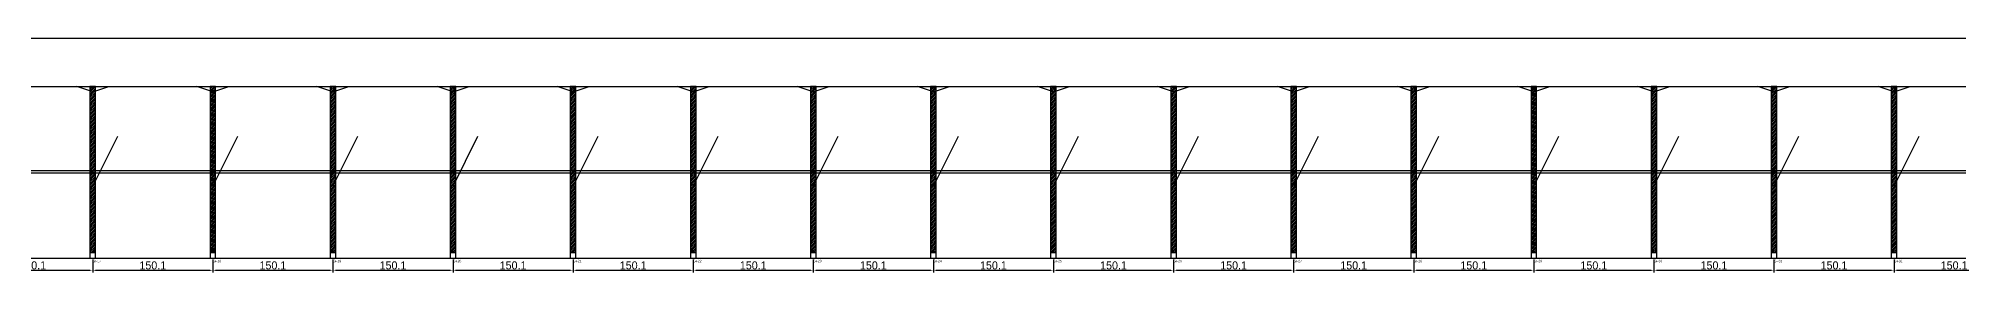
# Model space of a CAD drawing. Header units: metres. Extents: x -30 to 9695, y -25 to 308.
# Drawn here: x 2363 to 4763, y -25 to 268 of the extents above; entities that cross this region are included whole.
import ezdxf

# ---------------------------------------------------------------- set-up
doc = ezdxf.new("R2010")
doc.units = ezdxf.units.M
for name, color, linetype in [('BARRA_ANCORAGEM', 1, 'Continuous'), ('COTA', 241, 'Continuous'), ('GARFOS OK', 3, 'Continuous'), ('NOME DA VIGA', 6, 'Continuous'), ('SARR_7x7', 40, 'Continuous'), ('TIRAS REESCORAMENTO', 252, 'Continuous'), ('VIGAS', 3, 'Continuous')]:
    doc.layers.add(name, color=color, linetype=linetype)
doc.dimstyles.new('EZ DXF', dxfattribs={"dimtxt": 10, "dimasz": 3.5, "dimexe": 3, "dimexo": 1.5, "dimgap": 1, "dimtad": 1, "dimdec": 1, "dimdsep": 46, "dimcen": 2.5, "dimazin": 3, "dimtfac": 1, "dimtmove": 0, "dimatfit": 3})

msp = doc.modelspace()

# ---------------------------------------------------------------- hatches: boundary and pattern name
at = {"layer": 'COTA'}
h = msp.add_hatch(dxfattribs=at)
h.set_pattern_fill('ANSI31', scale=0.5)
h.paths.add_polyline_path([(2427.72, 0), (2434.72, 0), (2434.72, 208), (2427.72, 208)])
h = msp.add_hatch(dxfattribs=at)
h.set_pattern_fill('ANSI31', scale=0.5)
h.paths.add_polyline_path([(2577.8, 0), (2584.8, 0), (2584.8, 208), (2577.8, 208)])
h = msp.add_hatch(dxfattribs=at)
h.set_pattern_fill('ANSI31', scale=0.5)
h.paths.add_polyline_path([(2727.88, 0), (2734.88, 0), (2734.88, 208), (2727.88, 208)])
h = msp.add_hatch(dxfattribs=at)
h.set_pattern_fill('ANSI31', scale=0.5)
h.paths.add_polyline_path([(2877.95, 0), (2884.95, 0), (2884.95, 208), (2877.95, 208)])
h = msp.add_hatch(dxfattribs=at)
h.set_pattern_fill('ANSI31', scale=0.5)
h.paths.add_polyline_path([(3028.03, 0), (3035.03, 0), (3035.03, 208), (3028.03, 208)])
h = msp.add_hatch(dxfattribs=at)
h.set_pattern_fill('ANSI31', scale=0.5)
h.paths.add_polyline_path([(3178.11, 0), (3185.11, 0), (3185.11, 208), (3178.11, 208)])
h = msp.add_hatch(dxfattribs=at)
h.set_pattern_fill('ANSI31', scale=0.5)
h.paths.add_polyline_path([(3328.18, 0), (3335.18, 0), (3335.18, 208), (3328.18, 208)])
h = msp.add_hatch(dxfattribs=at)
h.set_pattern_fill('ANSI31', scale=0.5)
h.paths.add_polyline_path([(3478.26, 0), (3485.26, 0), (3485.26, 208), (3478.26, 208)])
h = msp.add_hatch(dxfattribs=at)
h.set_pattern_fill('ANSI31', scale=0.5)
h.paths.add_polyline_path([(3628.34, 0), (3635.34, 0), (3635.34, 208), (3628.34, 208)])
h = msp.add_hatch(dxfattribs=at)
h.set_pattern_fill('ANSI31', scale=0.5)
h.paths.add_polyline_path([(3778.41, 0), (3785.41, 0), (3785.41, 208), (3778.41, 208)])
h = msp.add_hatch(dxfattribs=at)
h.set_pattern_fill('ANSI31', scale=0.5)
h.paths.add_polyline_path([(3928.49, 0), (3935.49, 0), (3935.49, 208), (3928.49, 208)])
h = msp.add_hatch(dxfattribs=at)
h.set_pattern_fill('ANSI31', scale=0.5)
h.paths.add_polyline_path([(4078.57, 0), (4085.57, 0), (4085.57, 208), (4078.57, 208)])
h = msp.add_hatch(dxfattribs=at)
h.set_pattern_fill('ANSI31', scale=0.5)
h.paths.add_polyline_path([(4228.64, 0), (4235.64, 0), (4235.64, 208), (4228.64, 208)])
h = msp.add_hatch(dxfattribs=at)
h.set_pattern_fill('ANSI31', scale=0.5)
h.paths.add_polyline_path([(4378.72, 0), (4385.72, 0), (4385.72, 208), (4378.72, 208)])
h = msp.add_hatch(dxfattribs=at)
h.set_pattern_fill('ANSI31', scale=0.5)
h.paths.add_polyline_path([(4528.8, 0), (4535.8, 0), (4535.8, 208), (4528.8, 208)])
h = msp.add_hatch(dxfattribs=at)
h.set_pattern_fill('ANSI31', scale=0.5)
h.paths.add_polyline_path([(4678.87, 0), (4685.87, 0), (4685.87, 208), (4678.87, 208)])

# ---------------------------------------------------------------- linework, layer by layer
at = {"layer": 'BARRA_ANCORAGEM'}
for p, q in [((2431.22, 83.2), (2462.42, 145.6)), ((2581.3, 83.2), (2612.5, 145.6)), ((2731.38, 83.2), (2762.58, 145.6)), ((2881.45, 83.2), (2912.65, 145.6)), ((3031.53, 83.2), (3062.73, 145.6)), ((3181.61, 83.2), (3212.81, 145.6)), ((3331.68, 83.2), (3362.88, 145.6)), ((3481.76, 83.2), (3512.96, 145.6)), ((3631.84, 83.2), (3663.04, 145.6)), ((3781.91, 83.2), (3813.11, 145.6)), ((3931.99, 83.2), (3963.19, 145.6)), ((4082.07, 83.2), (4113.27, 145.6)), ((4232.14, 83.2), (4263.34, 145.6)), ((4382.22, 83.2), (4413.42, 145.6)), ((4532.3, 83.2), (4563.5, 145.6)), ((4682.37, 83.2), (4713.57, 145.6))]:
    msp.add_line(p, q, dxfattribs=at)
at = {"layer": 'GARFOS OK'}
for p, q in [((2431.22, 201), (2411.22, 208)), ((2411.22, 208), (2451.22, 208)), ((2431.22, 201), (2451.22, 208)), ((2581.3, 201), (2561.3, 208)), ((2561.3, 208), (2601.3, 208)), ((2581.3, 201), (2601.3, 208)), ((2731.38, 201), (2711.38, 208)), ((2711.38, 208), (2751.38, 208)), ((2731.38, 201), (2751.38, 208)), ((2881.45, 201), (2861.45, 208)), ((2861.45, 208), (2901.45, 208)), ((2881.45, 201), (2901.45, 208)), ((3031.53, 201), (3011.53, 208)), ((3011.53, 208), (3051.53, 208)), ((3031.53, 201), (3051.53, 208)), ((3181.61, 201), (3161.61, 208)), ((3161.61, 208), (3201.61, 208)), ((3181.61, 201), (3201.61, 208)), ((3331.68, 201), (3311.68, 208)), ((3311.68, 208), (3351.68, 208)), ((3331.68, 201), (3351.68, 208)), ((3481.76, 201), (3461.76, 208)), ((3461.76, 208), (3501.76, 208)), ((3481.76, 201), (3501.76, 208)), ((3631.84, 201), (3611.84, 208)), ((3611.84, 208), (3651.84, 208)), ((3631.84, 201), (3651.84, 208)), ((3781.91, 201), (3761.91, 208)), ((3761.91, 208), (3801.91, 208)), ((3781.91, 201), (3801.91, 208)), ((3931.99, 201), (3911.99, 208)), ((3911.99, 208), (3951.99, 208)), ((3931.99, 201), (3951.99, 208)), ((4082.07, 201), (4062.07, 208)), ((4062.07, 208), (4102.07, 208)), ((4082.07, 201), (4102.07, 208)), ((4232.14, 201), (4212.14, 208)), ((4212.14, 208), (4252.14, 208)), ((4232.14, 201), (4252.14, 208)), ((4382.22, 201), (4362.22, 208)), ((4362.22, 208), (4402.22, 208)), ((4382.22, 201), (4402.22, 208)), ((4532.3, 201), (4512.3, 208)), ((4512.3, 208), (4552.3, 208)), ((4532.3, 201), (4552.3, 208)), ((4682.37, 201), (4662.37, 208)), ((4662.37, 208), (4702.37, 208)), ((4682.37, 201), (4702.37, 208))]:
    msp.add_line(p, q, dxfattribs=at)
at = {"layer": 'GARFOS OK', "linetype": 'CONTINUOUS'}
msp.add_line((-30, -7), (9694.9, -7), dxfattribs=at)
at = {"layer": 'GARFOS OK'}
for points in [[(2427.72, 0), (2434.72, 0), (2434.72, 208), (2427.72, 208), (2427.72, 0)], [(2577.8, 0), (2584.8, 0), (2584.8, 208), (2577.8, 208), (2577.8, 0)], [(2727.88, 0), (2734.88, 0), (2734.88, 208), (2727.88, 208), (2727.88, 0)], [(2877.95, 0), (2884.95, 0), (2884.95, 208), (2877.95, 208), (2877.95, 0)], [(3028.03, 0), (3035.03, 0), (3035.03, 208), (3028.03, 208), (3028.03, 0)], [(3178.11, 0), (3185.11, 0), (3185.11, 208), (3178.11, 208), (3178.11, 0)], [(3328.18, 0), (3335.18, 0), (3335.18, 208), (3328.18, 208), (3328.18, 0)], [(3478.26, 0), (3485.26, 0), (3485.26, 208), (3478.26, 208), (3478.26, 0)], [(3628.34, 0), (3635.34, 0), (3635.34, 208), (3628.34, 208), (3628.34, 0)], [(3778.41, 0), (3785.41, 0), (3785.41, 208), (3778.41, 208), (3778.41, 0)], [(3928.49, 0), (3935.49, 0), (3935.49, 208), (3928.49, 208), (3928.49, 0)], [(4078.57, 0), (4085.57, 0), (4085.57, 208), (4078.57, 208), (4078.57, 0)], [(4228.64, 0), (4235.64, 0), (4235.64, 208), (4228.64, 208), (4228.64, 0)], [(4378.72, 0), (4385.72, 0), (4385.72, 208), (4378.72, 208), (4378.72, 0)], [(4528.8, 0), (4535.8, 0), (4535.8, 208), (4528.8, 208), (4528.8, 0)], [(4678.87, 0), (4685.87, 0), (4685.87, 208), (4678.87, 208), (4678.87, 0)]]:
    msp.add_lwpolyline(points, dxfattribs=at)
at = {"layer": 'SARR_7x7'}
for points in [[(2427.72, -7), (2434.72, -7), (2434.72, 0), (2427.72, 0), (2427.72, -7)], [(2577.8, -7), (2584.8, -7), (2584.8, 0), (2577.8, 0), (2577.8, -7)], [(2727.88, -7), (2734.88, -7), (2734.88, 0), (2727.88, 0), (2727.88, -7)], [(2877.95, -7), (2884.95, -7), (2884.95, 0), (2877.95, 0), (2877.95, -7)], [(3028.03, -7), (3035.03, -7), (3035.03, 0), (3028.03, 0), (3028.03, -7)], [(3178.11, -7), (3185.11, -7), (3185.11, 0), (3178.11, 0), (3178.11, -7)], [(3328.18, -7), (3335.18, -7), (3335.18, 0), (3328.18, 0), (3328.18, -7)], [(3478.26, -7), (3485.26, -7), (3485.26, 0), (3478.26, 0), (3478.26, -7)], [(3628.34, -7), (3635.34, -7), (3635.34, 0), (3628.34, 0), (3628.34, -7)], [(3778.41, -7), (3785.41, -7), (3785.41, 0), (3778.41, 0), (3778.41, -7)], [(3928.49, -7), (3935.49, -7), (3935.49, 0), (3928.49, 0), (3928.49, -7)], [(4078.57, -7), (4085.57, -7), (4085.57, 0), (4078.57, 0), (4078.57, -7)], [(4228.64, -7), (4235.64, -7), (4235.64, 0), (4228.64, 0), (4228.64, -7)], [(4378.72, -7), (4385.72, -7), (4385.72, 0), (4378.72, 0), (4378.72, -7)], [(4528.8, -7), (4535.8, -7), (4535.8, 0), (4528.8, 0), (4528.8, -7)], [(4678.87, -7), (4685.87, -7), (4685.87, 0), (4678.87, 0), (4678.87, -7)]]:
    msp.add_lwpolyline(points, dxfattribs=at)
at = {"layer": 'TIRAS REESCORAMENTO'}
for points in [[(2281.15, 100), (2431.22, 100), (2431.22, 102.5), (2281.15, 102.5), (2281.15, 100)], [(2431.22, 100), (2581.3, 100), (2581.3, 102.5), (2431.22, 102.5), (2431.22, 100)], [(2581.3, 100), (2731.38, 100), (2731.38, 102.5), (2581.3, 102.5), (2581.3, 100)], [(2731.38, 100), (2881.45, 100), (2881.45, 102.5), (2731.38, 102.5), (2731.38, 100)], [(2881.45, 100), (3031.53, 100), (3031.53, 102.5), (2881.45, 102.5), (2881.45, 100)], [(3031.53, 100), (3181.61, 100), (3181.61, 102.5), (3031.53, 102.5), (3031.53, 100)], [(3181.61, 100), (3331.68, 100), (3331.68, 102.5), (3181.61, 102.5), (3181.61, 100)], [(3331.68, 100), (3481.76, 100), (3481.76, 102.5), (3331.68, 102.5), (3331.68, 100)], [(3481.76, 100), (3631.84, 100), (3631.84, 102.5), (3481.76, 102.5), (3481.76, 100)], [(3631.84, 100), (3781.91, 100), (3781.91, 102.5), (3631.84, 102.5), (3631.84, 100)], [(3781.91, 100), (3931.99, 100), (3931.99, 102.5), (3781.91, 102.5), (3781.91, 100)], [(3931.99, 100), (4082.07, 100), (4082.07, 102.5), (3931.99, 102.5), (3931.99, 100)], [(4082.07, 100), (4232.14, 100), (4232.14, 102.5), (4082.07, 102.5), (4082.07, 100)], [(4232.14, 100), (4382.22, 100), (4382.22, 102.5), (4232.14, 102.5), (4232.14, 100)], [(4382.22, 100), (4532.3, 100), (4532.3, 102.5), (4382.22, 102.5), (4382.22, 100)], [(4532.3, 100), (4682.37, 100), (4682.37, 102.5), (4532.3, 102.5), (4532.3, 100)], [(4682.37, 100), (4832.45, 100), (4832.45, 102.5), (4682.37, 102.5), (4682.37, 100)]]:
    msp.add_lwpolyline(points, dxfattribs=at)
at = {"layer": 'VIGAS'}
msp.add_lwpolyline([(0, 208), (9664.9, 208), (9664.9, 268), (0, 268), (0, 208)], dxfattribs=at)

# ---------------------------------------------------------------- texts
at = {"layer": 'NOME DA VIGA'}
for s, p in [('GF17', (2431.22, -12)), ('GF18', (2581.3, -12)), ('GF19', (2731.38, -12)), ('GF20', (2881.45, -12)), ('GF21', (3031.53, -12)), ('GF22', (3181.61, -12)), ('GF23', (3331.68, -12)), ('GF24', (3481.76, -12)), ('GF25', (3631.84, -12)), ('GF26', (3781.91, -12)), ('GF27', (3931.99, -12)), ('GF28', (4082.07, -12)), ('GF29', (4232.14, -12)), ('GF30', (4382.22, -12)), ('GF31', (4532.3, -12)), ('GF32', (4682.37, -12))]:
    msp.add_text(s, height=3, dxfattribs=at).set_placement(p)

# ---------------------------------------------------------------- dimensions: what is measured, and where the dimension line sits
at = {"layer": 'COTA'}
for base, p1, p2 in [((2281.15, -22), (2281.15, -7), (2431.22, -7)), ((2431.22, -22), (2431.22, -7), (2581.3, -7)), ((2581.3, -22), (2581.3, -7), (2731.38, -7)), ((2731.38, -22), (2731.38, -7), (2881.45, -7)), ((2881.45, -22), (2881.45, -7), (3031.53, -7)), ((3031.53, -22), (3031.53, -7), (3181.61, -7)), ((3181.61, -22), (3181.61, -7), (3331.68, -7)), ((3331.68, -22), (3331.68, -7), (3481.76, -7)), ((3481.76, -22), (3481.76, -7), (3631.84, -7)), ((3631.84, -22), (3631.84, -7), (3781.91, -7)), ((3781.91, -22), (3781.91, -7), (3931.99, -7)), ((3931.99, -22), (3931.99, -7), (4082.07, -7)), ((4082.07, -22), (4082.07, -7), (4232.14, -7)), ((4232.14, -22), (4232.14, -7), (4382.22, -7)), ((4382.22, -22), (4382.22, -7), (4532.3, -7)), ((4532.3, -22), (4532.3, -7), (4682.37, -7)), ((4682.37, -22), (4682.37, -7), (4832.45, -7))]:
    msp.add_linear_dim(base=base, p1=p1, p2=p2, dimstyle='EZ DXF', dxfattribs=at).render()

doc.saveas('drawing.dxf')
